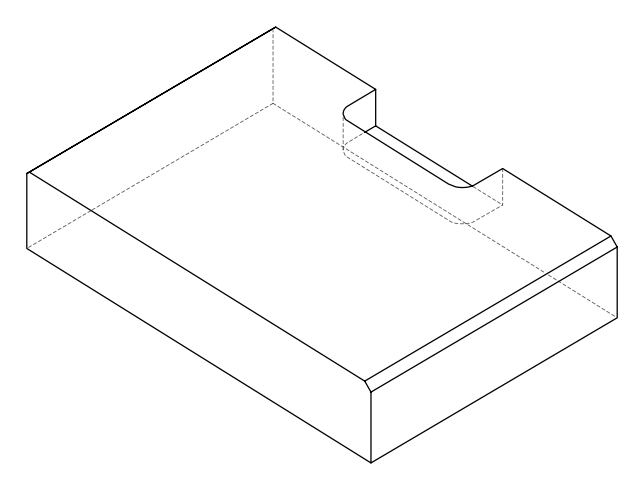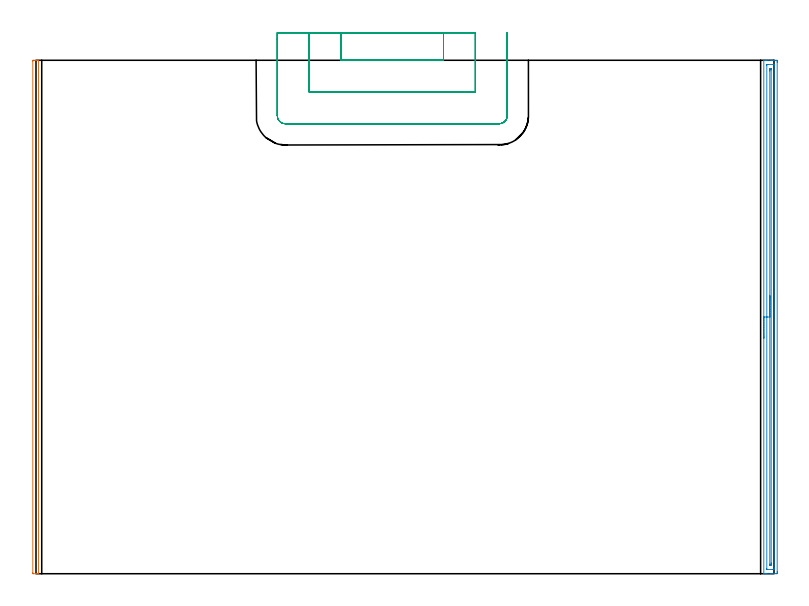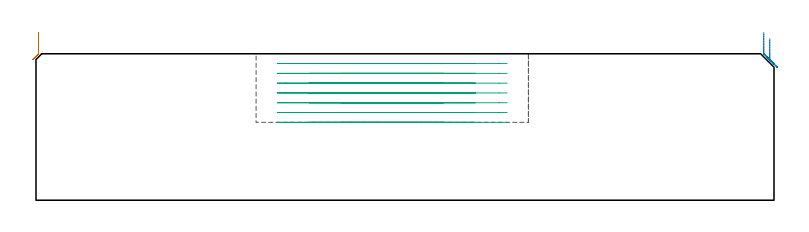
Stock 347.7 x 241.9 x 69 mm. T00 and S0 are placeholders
(PLAN: 3 operations, 1 tool changes, 18.3 min)
(1 AREA_MILL | FG_CHAMFER_SURFACE | UGT0205_001 | 2.09 min | 882 mm3)
(2 AREA_MILL_1 | FG_CHAMFER_SURFACE_1 | UGT0205_001 | 5.97 min | 4804 mm3)
(3 MILL_SLOT | SLOT_PARTIAL_RECTANGULAR | UGT0201_094 | Follow Part, ap 5, ae 75% | 10.28 min | 162749 mm3)
(TOOL UGT0205_001 | Chamfer Mill 20 x 3 x 45 deg. | D20 FL50 Z2)
(TOOL UGT0201_094 | End mill 20 mm | D20 FL38 Z4)
(OP 1 AREA_MILL)
G17 G21 G94 G90
T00 M6
G54
G17 G0 G90 X1.2 Y130.95 S1061 M3
G43 Z79. H0
G94 G1 Y130.912 Z78.128 F250.
Y130.798 Z77.263
Y130.609 Z76.412
Y130.347 Z75.58
Y130.013 Z74.774
Y129.61 Z74.
Y129.142 Z73.264
Y128.61 Z72.572
Y128.021 Z71.929
Y127.378 Z71.339
Y126.686 Z70.808
Y125.95 Z70.34
Y125.176 Z69.937
Y124.37 Z69.603
Y123.538 Z69.341
Y122.687 Z69.152
Y121.822 Z69.038
Y120.95 Z69.
Y0.147
X1.197 Y0.008 Z68.988
X1.192 Y0.006 Z68.983
X0.892 Y0. Z68.691
X0.431 Z68.23
X-0.15 Z67.645
X-1.323 Z66.474
X-1.491 Y0.002 Z66.306
X-1.497 Y0.147 Z66.303
X-1.5 Y0.383 Z66.3
Y241.543
X-1.497 Y241.753 Z66.303
X-1.491 Y241.898 Z66.305
X-1.323 Y241.9 Z66.474
X-1.033 Z66.763
X-0.441 Z67.355
X-0.15 Z67.645
X0.432 Z68.231
X0.892 Z68.691
X1.192 Y241.894 Z68.983
X1.197 Y241.892 Z68.988
X1.2 Y241.753 Z69.
Y120.95
Y120.078 Z69.038
Y119.214 Z69.152
Y118.362 Z69.341
Y117.53 Z69.603
Y116.724 Z69.937
Y115.95 Z70.34
Y115.214 Z70.808
Y114.522 Z71.339
Y113.879 Z71.929
Y113.29 Z72.572
Y112.759 Z73.264
Y112.29 Z74.
Y111.887 Z74.774
Y111.553 Z75.58
Y111.291 Z76.412
Y111.102 Z77.263
Y110.988 Z78.128
Y110.95 Z79.
M5
M2
(OP 2 AREA_MILL_1)
G17 G21 G94 G90
T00 M6
G54
G17 G0 G90 X342.9 Y110.95 S1061 M3
G43 Z79. H0
G94 G1 Y110.988 Z78.128 F250.
Y111.102 Z77.264
Y111.291 Z76.412
Y111.553 Z75.58
Y111.887 Z74.774
Y112.29 Z74.
Y112.758 Z73.264
Y113.29 Z72.572
Y113.879 Z71.929
Y114.522 Z71.34
Y115.214 Z70.808
Y115.95 Z70.34
Y116.724 Z69.937
Y117.53 Z69.603
Y118.362 Z69.341
Y119.213 Z69.152
Y120.078 Z69.038
Y120.95 Z69.
Y241.753
X342.903 Y241.892 Z68.988
X342.918 Y241.9 Z68.973
X343.227 Z68.672
X343.698 Z68.201
X344.281 Z67.614
X346.341 Z65.556
X346.935 Z64.96
X347.523 Z64.373
X347.819 Z64.076
X348.407 Z63.489
X348.704 Y241.897 Z63.192
X349.191 Y241.892 Z62.705
X349.194 Y241.801 Z62.703
X349.199 Y241.307 Z62.701
X349.2 Y240.807 Z62.7
Y0.984
X349.199 Y0.593 Z62.701
X349.194 Y0.099 Z62.703
X349.191 Y0.008 Z62.705
X348.704 Y0. Z63.192
X346.935 Z64.96
X346.341 Z65.556
X346.05 Z65.847
X344.281 Z67.614
X343.698 Z68.201
X343.396 Z68.503
X343.226 Z68.673
X342.917 Y0.007 Z68.974
X342.903 Y0.009 Z68.988
X342.9 Y0.147 Z69.
Y120.95
X344.314 Z67.586
Y239.524
X344.316 Y239.739 Z67.584
X344.319 Y239.845 Z67.581
X344.321 Y239.89 Z67.579
X344.42 Y239.892 Z67.48
X344.794 Y239.899 Z67.106
X347.447 Y239.9 Z64.453
X347.667 Y239.897 Z64.233
X347.76 Y239.893 Z64.14
X347.775 Y239.891 Z64.125
X347.779 Y239.88 Z64.121
X347.782 Y239.837 Z64.118
X347.784 Y239.744 Z64.116
X347.786 Y239.558 Z64.114
Y2.376
X347.784 Y2.161 Z64.116
X347.781 Y2.055 Z64.119
X347.779 Y2.01 Z64.121
X347.68 Y2.008 Z64.22
X347.306 Y2.001 Z64.594
X344.653 Y2. Z67.247
X344.433 Y2.003 Z67.467
X344.34 Y2.007 Z67.56
X344.325 Y2.009 Z67.575
X344.321 Y2.02 Z67.579
X344.318 Y2.063 Z67.582
X344.316 Y2.156 Z67.584
X344.314 Y2.342 Z67.586
Y120.95
X345.728 Z66.172
X345.729 Y236.85 Z66.171
X345.73 Y237.172 Z66.17
X345.735 Y237.741 Z66.165
X345.742 Y237.89 Z66.158
X345.895 Y237.898 Z66.005
X346.05 Z65.85
X346.207 Y237.895 Z65.693
X346.312 Y237.89 Z65.588
X346.365 Y237.88 Z65.535
X346.367 Y237.848 Z65.533
X346.37 Y237.741 Z65.53
X346.371 Y237.417 Z65.529
Y5.05
X346.37 Y4.728 Z65.53
X346.364 Y4.159 Z65.536
X346.358 Y4.01 Z65.542
X346.205 Y4.002 Z65.695
X346.05 Z65.85
X345.893 Y4.005 Z66.007
X345.788 Y4.01 Z66.112
X345.735 Y4.02 Z66.165
X345.733 Y4.052 Z66.167
X345.73 Y4.159 Z66.17
X345.729 Y4.483 Z66.171
X345.728 Y120.95 Z66.172
Y121.822 Z66.21
Y122.686 Z66.323
Y123.538 Z66.512
Y124.37 Z66.775
Y125.176 Z67.108
Y125.95 Z67.511
Y126.686 Z67.98
Y127.378 Z68.511
Y128.021 Z69.1
Y128.61 Z69.744
Y129.141 Z70.436
Y129.61 Z71.172
Y130.013 Z71.945
Y130.347 Z72.751
Y130.609 Z73.583
Y130.798 Z74.435
Y130.912 Z75.3
Y130.95 Z76.172
G0 Z79.
M5
M2
(OP 3 MILL_SLOT)
G17 G21 G94 G90
T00 M6
G54
G17 G0 G90 X143.7 Y254.9 S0 M3
G43 Z79. H0
Z64.386
G94 G1 Y251.9 F250.
Y242. F500.
X192.
Y251.9
Y254.9 F250.
X128.7
Y251.9
Y227. F500.
X207.
Y251.9
Y254.9 F250.
X113.7
Y251.9
Y215.8 F500.
G3 X117.5 Y212. R3.8
G1 X218.2
G3 X222. Y215.8 R3.8
G1 Y251.9
Y254.9 F250.
G0 X143.7 Z59.771
G1 Y251.9
Y242. F500.
X192.
Y251.9
Y254.9 F250.
X128.7
Y251.9
Y227. F500.
X207.
Y251.9
Y254.9 F250.
X113.7
Y251.9
Y215.8 F500.
G3 X117.5 Y212. R3.8
G1 X218.2
G3 X222. Y215.8 R3.8
G1 Y251.9
Y254.9 F250.
G0 X143.7 Z55.157
G1 Y251.9
Y242. F500.
X192.
Y251.9
Y254.9 F250.
X128.7
Y251.9
Y227. F500.
X207.
Y251.9
Y254.9 F250.
X113.7
Y251.9
Y215.8 F500.
G3 X117.5 Y212. R3.8
G1 X218.2
G3 X222. Y215.8 R3.8
G1 Y251.9
Y254.9 F250.
G0 X143.7 Z50.543
G1 Y251.9
Y242. F500.
X192.
Y251.9
Y254.9 F250.
X128.7
Y251.9
Y227. F500.
X207.
Y251.9
Y254.9 F250.
X113.7
Y251.9
Y215.8 F500.
G3 X117.5 Y212. R3.8
G1 X218.2
G3 X222. Y215.8 R3.8
G1 Y251.9
Y254.9 F250.
G0 X143.7 Z45.929
G1 Y251.9
Y242. F500.
X192.
Y251.9
Y254.9 F250.
X128.7
Y251.9
Y227. F500.
X207.
Y251.9
Y254.9 F250.
X113.7
Y251.9
Y215.8 F500.
G3 X117.5 Y212. R3.8
G1 X218.2
G3 X222. Y215.8 R3.8
G1 Y251.9
Y254.9 F250.
G0 X143.7 Z41.314
G1 Y251.9
Y242. F500.
X192.
Y251.9
Y254.9 F250.
X128.7
Y251.9
Y227. F500.
X207.
Y251.9
Y254.9 F250.
X113.7
Y251.9
Y215.8 F500.
G3 X117.5 Y212. R3.8
G1 X218.2
G3 X222. Y215.8 R3.8
G1 Y251.9
Y254.9 F250.
G0 X143.7 Z36.7
G1 Y251.9
Y242. F500.
X192.
Y251.9
Y254.9 F250.
X128.7
Y251.9
Y227. F500.
X207.
Y251.9
Y254.9 F250.
X113.7
Y251.9
Y215.8 F500.
G3 X117.5 Y212. R3.8
G1 X218.2
G3 X222. Y215.8 R3.8
G1 Y251.9
Y254.9 F250.
G0 Z79.
M5
M2
